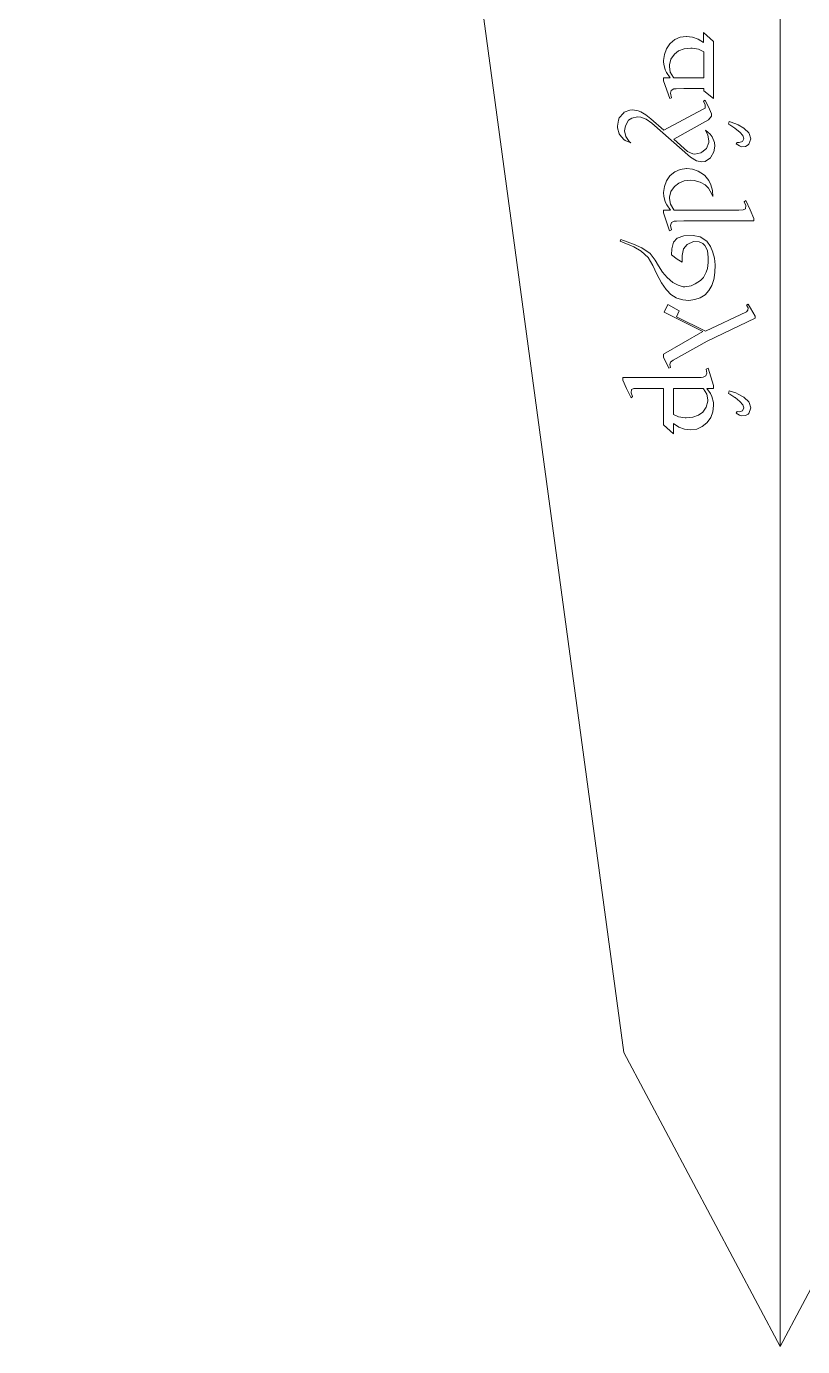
# Model space of a CAD drawing. Header units: inches. Extents: x -25.4 to 25.4, y -23 to 23.1.
# Drawn here: x 2.28 to 6.95, y -16.82 to -8.89 of the extents above; entities that cross this region are included whole.
import ezdxf

# ---------------------------------------------------------------- set-up
doc = ezdxf.new("R2010")
doc.units = ezdxf.units.IN
doc.header["$MEASUREMENT"] = 0
doc.layers.add('cut', color=6, linetype='Continuous', lineweight=0)
doc.layers.add('etch', color=1, linetype='Continuous', lineweight=0)

msp = doc.modelspace()

# ---------------------------------------------------------------- linework, layer by layer
at = {"layer": 'cut', "color": 6, "lineweight": 9, "true_color": 0xff00ff}
for points in [[(6.8104, 15.3701), (6.8104, 15.3701), (6.8104, -16.8207), (6.8104, -16.8207)], [(2.2822, 11.4337), (2.2822, 11.4337), (5.8715, -15.0549), (5.8715, -15.0549)], [(6.8104, -16.8207), (6.8104, -16.8207), (5.8715, -15.0549), (5.8715, -15.0549)], [(6.8104, -16.8207), (6.8104, -16.8207), (7.7494, -15.0549), (7.7494, -15.0549)]]:
    msp.add_open_spline(points, degree=3, dxfattribs=at)
at = {"layer": 'etch', "color": 1, "lineweight": 9, "true_color": 0xff0000}
for points in [[(6.2096, -8.9569), (6.2096, -8.9569), (6.1777, -8.971), (6.1777, -8.971)], [(6.2463, -8.9522), (6.2463, -8.9522), (6.2096, -8.9569), (6.2096, -8.9569)], [(6.2472, -8.9522), (6.2472, -8.9522), (6.2463, -8.9522), (6.2463, -8.9522)], [(6.2839, -8.9569), (6.2839, -8.9569), (6.2472, -8.9522), (6.2472, -8.9522)], [(6.3177, -8.9691), (6.3177, -8.9691), (6.2839, -8.9569), (6.2839, -8.9569)], [(6.4098, -8.9823), (6.4098, -8.9823), (6.3497, -8.9297), (6.3497, -8.9297)], [(6.3497, -8.9297), (6.3497, -8.9297), (6.3497, -8.9898), (6.3497, -8.9898)], [(6.1269, -9.0265), (6.1269, -9.0265), (6.1147, -9.0603), (6.1147, -9.0603)], [(6.1485, -8.9964), (6.1485, -8.9964), (6.1269, -9.0265), (6.1269, -9.0265)], [(6.1495, -8.9955), (6.1495, -8.9955), (6.1485, -8.9964), (6.1485, -8.9964)], [(6.1777, -8.971), (6.1777, -8.971), (6.1495, -8.9955), (6.1495, -8.9955)], [(6.2002, -9.0396), (6.2002, -9.0396), (6.2341, -9.0274), (6.2341, -9.0274)], [(6.2341, -9.0274), (6.2341, -9.0274), (6.2735, -9.0236), (6.2735, -9.0236)], [(6.2735, -9.0236), (6.2735, -9.0236), (6.282, -9.0236), (6.282, -9.0236)], [(6.282, -9.0236), (6.282, -9.0236), (6.3205, -9.0302), (6.3205, -9.0302)], [(6.3497, -8.9898), (6.3497, -8.9898), (6.3177, -8.9691), (6.3177, -8.9691)], [(6.3205, -9.0302), (6.3205, -9.0302), (6.3515, -9.0453), (6.3515, -9.0453)], [(6.4107, -9.3253), (6.4107, -9.3253), (6.4098, -8.9823), (6.4098, -8.9823)], [(6.1147, -9.0603), (6.1147, -9.0603), (6.11, -9.097), (6.11, -9.097)], [(6.11, -9.097), (6.11, -9.097), (6.11, -9.1045), (6.11, -9.1045)], [(6.11, -9.1045), (6.11, -9.1045), (6.1109, -9.1186), (6.1109, -9.1186)], [(6.1448, -9.1242), (6.1448, -9.1242), (6.1532, -9.0894), (6.1532, -9.0894)], [(6.1532, -9.0894), (6.1532, -9.0894), (6.1749, -9.0594), (6.1749, -9.0594)], [(6.1749, -9.0594), (6.1749, -9.0594), (6.2002, -9.0396), (6.2002, -9.0396)], [(6.3515, -9.0453), (6.3515, -9.0453), (6.3515, -9.2022), (6.3515, -9.2022)], [(6.1109, -9.1186), (6.1109, -9.1186), (6.1203, -9.1533), (6.1203, -9.1533)], [(6.1203, -9.1533), (6.1203, -9.1533), (6.1279, -9.1693), (6.1279, -9.1693)], [(6.1279, -9.1693), (6.1279, -9.1693), (6.1504, -9.2013), (6.1504, -9.2013)], [(6.1448, -9.1327), (6.1448, -9.1327), (6.1448, -9.1242), (6.1448, -9.1242)], [(6.1504, -9.1665), (6.1504, -9.1665), (6.1448, -9.1327), (6.1448, -9.1327)], [(6.1701, -9.1994), (6.1701, -9.1994), (6.1504, -9.1665), (6.1504, -9.1665)], [(6.1504, -9.2013), (6.1504, -9.2013), (6.11, -9.2013), (6.11, -9.2013)], [(6.11, -9.2013), (6.11, -9.2013), (6.11, -9.2191), (6.11, -9.2191)], [(6.11, -9.2191), (6.11, -9.2191), (6.1467, -9.3253), (6.1467, -9.3253)], [(6.1561, -9.2765), (6.1561, -9.2765), (6.172, -9.268), (6.172, -9.268)], [(6.172, -9.2022), (6.172, -9.2022), (6.1701, -9.1994), (6.1701, -9.1994)], [(6.3515, -9.2022), (6.3515, -9.2022), (6.172, -9.2022), (6.172, -9.2022)], [(6.172, -9.268), (6.172, -9.268), (6.1852, -9.2671), (6.1852, -9.2671)], [(6.1852, -9.2671), (6.1852, -9.2671), (6.2312, -9.2661), (6.2312, -9.2661)], [(6.2312, -9.2661), (6.2312, -9.2661), (6.3515, -9.2661), (6.3515, -9.2661)], [(6.3515, -9.2661), (6.3515, -9.2661), (6.3515, -9.2793), (6.3515, -9.2793)], [(6.1467, -9.3253), (6.1467, -9.3253), (6.1579, -9.3216), (6.1579, -9.3216)], [(6.1514, -9.2934), (6.1514, -9.2934), (6.1561, -9.2765), (6.1561, -9.2765)], [(6.1579, -9.3216), (6.1579, -9.3216), (6.1514, -9.2934), (6.1514, -9.2934)], [(6.3591, -9.3347), (6.3591, -9.3347), (6.3506, -9.3422), (6.3506, -9.3422)], [(6.3506, -9.3422), (6.3506, -9.3422), (6.3609, -9.3639), (6.3609, -9.3639)], [(6.3515, -9.2793), (6.3515, -9.2793), (6.4107, -9.3253), (6.4107, -9.3253)], [(6.3863, -9.3892), (6.3863, -9.3892), (6.3591, -9.3347), (6.3591, -9.3347)], [(5.8685, -9.4127), (5.8685, -9.4127), (5.844, -9.4409), (5.844, -9.4409)], [(5.8741, -9.408), (5.8741, -9.408), (5.8685, -9.4127), (5.8685, -9.4127)], [(5.907, -9.3949), (5.907, -9.3949), (5.8741, -9.408), (5.8741, -9.408)], [(5.923, -9.393), (5.923, -9.393), (5.907, -9.3949), (5.907, -9.3949)], [(5.9578, -9.3996), (5.9578, -9.3996), (5.923, -9.393), (5.923, -9.393)], [(5.9737, -9.4052), (5.9737, -9.4052), (5.9578, -9.3996), (5.9578, -9.3996)], [(6.0029, -9.4231), (6.0029, -9.4231), (5.9737, -9.4052), (5.9737, -9.4052)], [(6.0339, -9.4475), (6.0339, -9.4475), (6.0029, -9.4231), (6.0029, -9.4231)], [(6.344, -9.3911), (6.344, -9.3911), (6.1109, -9.5161), (6.1109, -9.5161)], [(6.3591, -9.3836), (6.3591, -9.3836), (6.344, -9.3911), (6.344, -9.3911)], [(6.3609, -9.3639), (6.3609, -9.3639), (6.3591, -9.3836), (6.3591, -9.3836)], [(6.3807, -9.4531), (6.3807, -9.4531), (6.3985, -9.4325), (6.3985, -9.4325)], [(6.3985, -9.4174), (6.3985, -9.4174), (6.3863, -9.3892), (6.3863, -9.3892)], [(6.3985, -9.4325), (6.3985, -9.4325), (6.3985, -9.4174), (6.3985, -9.4174)], [(5.8384, -9.455), (5.8384, -9.455), (5.8328, -9.4907), (5.8328, -9.4907)], [(5.8328, -9.4907), (5.8328, -9.4907), (5.8328, -9.502), (5.8328, -9.502)], [(5.8328, -9.502), (5.8328, -9.502), (5.8431, -9.5368), (5.8431, -9.5368)], [(5.844, -9.4409), (5.844, -9.4409), (5.8384, -9.455), (5.8384, -9.455)], [(5.876, -9.5199), (5.876, -9.5199), (5.8816, -9.4898), (5.8816, -9.4898)], [(5.8816, -9.4898), (5.8816, -9.4898), (5.8995, -9.455), (5.8995, -9.455)], [(5.8995, -9.455), (5.8995, -9.455), (5.9202, -9.4437), (5.9202, -9.4437)], [(5.9202, -9.4437), (5.9202, -9.4437), (5.954, -9.4362), (5.954, -9.4362)], [(5.954, -9.4362), (5.954, -9.4362), (5.9728, -9.4381), (5.9728, -9.4381)], [(5.9728, -9.4381), (5.9728, -9.4381), (6.0057, -9.4503), (6.0057, -9.4503)], [(6.0057, -9.4503), (6.0057, -9.4503), (6.0405, -9.4738), (6.0405, -9.4738)], [(6.1109, -9.5161), (6.1109, -9.5161), (6.0339, -9.4475), (6.0339, -9.4475)], [(6.0405, -9.4738), (6.0405, -9.4738), (6.2716, -9.6787), (6.2716, -9.6787)], [(6.172, -9.5697), (6.172, -9.5697), (6.3807, -9.4531), (6.3807, -9.4531)], [(6.5047, -9.4644), (6.5047, -9.4644), (6.501, -9.4804), (6.501, -9.4804)], [(6.501, -9.4804), (6.501, -9.4804), (6.5075, -9.4842), (6.5075, -9.4842)], [(6.5433, -9.4776), (6.5433, -9.4776), (6.5047, -9.4644), (6.5047, -9.4644)], [(6.5075, -9.4842), (6.5075, -9.4842), (6.5386, -9.5039), (6.5386, -9.5039)], [(6.5386, -9.5039), (6.5386, -9.5039), (6.5395, -9.5048), (6.5395, -9.5048)], [(6.5395, -9.5048), (6.5395, -9.5048), (6.5686, -9.5283), (6.5686, -9.5283)], [(6.5592, -9.4842), (6.5592, -9.4842), (6.5433, -9.4776), (6.5433, -9.4776)], [(6.5921, -9.5029), (6.5921, -9.5029), (6.5592, -9.4842), (6.5592, -9.4842)], [(6.5949, -9.5048), (6.5949, -9.5048), (6.5921, -9.5029), (6.5921, -9.5029)], [(6.6213, -9.5311), (6.6213, -9.5311), (6.5949, -9.5048), (6.5949, -9.5048)], [(5.8431, -9.5368), (5.8431, -9.5368), (5.8478, -9.5443), (5.8478, -9.5443)], [(5.8478, -9.5443), (5.8478, -9.5443), (5.8722, -9.5725), (5.8722, -9.5725)], [(5.8722, -9.5725), (5.8722, -9.5725), (5.8798, -9.5781), (5.8798, -9.5781)], [(5.8835, -9.5528), (5.8835, -9.5528), (5.876, -9.5199), (5.876, -9.5199)], [(5.8798, -9.5781), (5.8798, -9.5781), (5.9136, -9.5922), (5.9136, -9.5922)], [(5.9042, -9.5838), (5.9042, -9.5838), (5.8835, -9.5528), (5.8835, -9.5528)], [(5.9136, -9.5922), (5.9136, -9.5922), (5.9042, -9.5838), (5.9042, -9.5838)], [(6.2538, -9.643), (6.2538, -9.643), (6.172, -9.5697), (6.172, -9.5697)], [(6.3901, -9.5396), (6.3901, -9.5396), (6.3628, -9.5161), (6.3628, -9.5161)], [(6.3628, -9.5161), (6.3628, -9.5161), (6.3769, -9.5462), (6.3769, -9.5462)], [(6.3816, -9.5904), (6.3816, -9.5904), (6.3675, -9.6251), (6.3675, -9.6251)], [(6.3769, -9.5462), (6.3769, -9.5462), (6.3825, -9.5791), (6.3825, -9.5791)], [(6.3825, -9.5791), (6.3825, -9.5791), (6.3816, -9.5904), (6.3816, -9.5904)], [(6.4013, -9.5556), (6.4013, -9.5556), (6.3901, -9.5396), (6.3901, -9.5396)], [(6.4154, -9.5894), (6.4154, -9.5894), (6.4013, -9.5556), (6.4013, -9.5556)], [(6.4173, -9.611), (6.4173, -9.611), (6.4154, -9.5894), (6.4154, -9.5894)], [(6.5517, -9.5894), (6.5517, -9.5894), (6.5461, -9.5979), (6.5461, -9.5979)], [(6.5639, -9.5894), (6.5639, -9.5894), (6.5517, -9.5894), (6.5517, -9.5894)], [(6.5846, -9.5838), (6.5846, -9.5838), (6.5639, -9.5894), (6.5639, -9.5894)], [(6.5686, -9.5283), (6.5686, -9.5283), (6.5855, -9.5471), (6.5855, -9.5471)], [(6.5921, -9.5669), (6.5921, -9.5669), (6.5846, -9.5838), (6.5846, -9.5838)], [(6.5855, -9.5471), (6.5855, -9.5471), (6.5921, -9.5669), (6.5921, -9.5669)], [(6.6241, -9.5349), (6.6241, -9.5349), (6.6213, -9.5311), (6.6213, -9.5311)], [(6.6213, -9.5997), (6.6213, -9.5997), (6.6335, -9.5669), (6.6335, -9.5669)], [(6.6335, -9.5669), (6.6335, -9.5669), (6.6241, -9.5349), (6.6241, -9.5349)], [(6.2867, -9.658), (6.2867, -9.658), (6.2538, -9.643), (6.2538, -9.643)], [(6.298, -9.659), (6.298, -9.659), (6.2867, -9.658), (6.2867, -9.658)], [(6.3337, -9.6514), (6.3337, -9.6514), (6.298, -9.659), (6.298, -9.659)], [(6.3393, -9.6486), (6.3393, -9.6486), (6.3337, -9.6514), (6.3337, -9.6514)], [(6.3675, -9.6251), (6.3675, -9.6251), (6.3393, -9.6486), (6.3393, -9.6486)], [(6.3938, -9.6787), (6.3938, -9.6787), (6.4117, -9.6458), (6.4117, -9.6458)], [(6.4117, -9.6458), (6.4117, -9.6458), (6.4173, -9.611), (6.4173, -9.611)], [(6.5461, -9.5979), (6.5461, -9.5979), (6.5555, -9.6044), (6.5555, -9.6044)], [(6.5555, -9.6044), (6.5555, -9.6044), (6.5658, -9.6101), (6.5658, -9.6101)], [(6.5658, -9.6101), (6.5658, -9.6101), (6.578, -9.6157), (6.578, -9.6157)], [(6.578, -9.6157), (6.578, -9.6157), (6.6025, -9.6129), (6.6025, -9.6129)], [(6.6025, -9.6129), (6.6025, -9.6129), (6.6175, -9.6035), (6.6175, -9.6035)], [(6.6175, -9.6035), (6.6175, -9.6035), (6.6213, -9.5997), (6.6213, -9.5997)], [(6.2106, -9.7511), (6.2106, -9.7511), (6.1777, -9.7652), (6.1777, -9.7652)], [(6.2472, -9.7454), (6.2472, -9.7454), (6.2106, -9.7511), (6.2106, -9.7511)], [(6.2491, -9.7454), (6.2491, -9.7454), (6.2472, -9.7454), (6.2472, -9.7454)], [(6.2848, -9.7492), (6.2848, -9.7492), (6.2491, -9.7454), (6.2491, -9.7454)], [(6.2716, -9.6787), (6.2716, -9.6787), (6.3074, -9.6994), (6.3074, -9.6994)], [(6.3186, -9.7614), (6.3186, -9.7614), (6.2848, -9.7492), (6.2848, -9.7492)], [(6.3074, -9.6994), (6.3074, -9.6994), (6.3393, -9.7059), (6.3393, -9.7059)], [(6.3393, -9.7059), (6.3393, -9.7059), (6.36, -9.7031), (6.36, -9.7031)], [(6.36, -9.7031), (6.36, -9.7031), (6.391, -9.6824), (6.391, -9.6824)], [(6.391, -9.6824), (6.391, -9.6824), (6.3938, -9.6787), (6.3938, -9.6787)], [(6.1269, -9.8197), (6.1269, -9.8197), (6.1147, -9.8535), (6.1147, -9.8535)], [(6.1485, -9.7905), (6.1485, -9.7905), (6.1269, -9.8197), (6.1269, -9.8197)], [(6.1495, -9.7886), (6.1495, -9.7886), (6.1485, -9.7905), (6.1485, -9.7905)], [(6.1777, -9.7652), (6.1777, -9.7652), (6.1495, -9.7886), (6.1495, -9.7886)], [(6.2012, -9.8338), (6.2012, -9.8338), (6.2341, -9.8206), (6.2341, -9.8206)], [(6.2341, -9.8206), (6.2341, -9.8206), (6.2735, -9.8168), (6.2735, -9.8168)], [(6.2735, -9.8168), (6.2735, -9.8168), (6.2942, -9.8178), (6.2942, -9.8178)], [(6.2942, -9.8178), (6.2942, -9.8178), (6.3309, -9.8272), (6.3309, -9.8272)], [(6.3497, -9.7821), (6.3497, -9.7821), (6.3186, -9.7614), (6.3186, -9.7614)], [(6.3309, -9.8272), (6.3309, -9.8272), (6.36, -9.8441), (6.36, -9.8441)], [(6.3572, -9.7886), (6.3572, -9.7886), (6.3497, -9.7821), (6.3497, -9.7821)], [(6.3816, -9.8178), (6.3816, -9.8178), (6.3572, -9.7886), (6.3572, -9.7886)], [(6.3948, -9.8441), (6.3948, -9.8441), (6.3816, -9.8178), (6.3816, -9.8178)], [(6.1147, -9.8535), (6.1147, -9.8535), (6.11, -9.8901), (6.11, -9.8901)], [(6.11, -9.8901), (6.11, -9.8901), (6.11, -9.892), (6.11, -9.892)], [(6.11, -9.892), (6.11, -9.892), (6.1109, -9.9118), (6.1109, -9.9118)], [(6.1448, -9.9183), (6.1448, -9.9183), (6.1542, -9.8836), (6.1542, -9.8836)], [(6.1542, -9.8836), (6.1542, -9.8836), (6.1749, -9.8535), (6.1749, -9.8535)], [(6.1749, -9.8535), (6.1749, -9.8535), (6.2012, -9.8338), (6.2012, -9.8338)], [(6.36, -9.8441), (6.36, -9.8441), (6.3797, -9.8648), (6.3797, -9.8648)], [(6.3797, -9.8648), (6.3797, -9.8648), (6.4004, -9.8995), (6.4004, -9.8995)], [(6.4042, -9.8779), (6.4042, -9.8779), (6.3948, -9.8441), (6.3948, -9.8441)], [(6.4004, -9.8995), (6.4004, -9.8995), (6.407, -9.9136), (6.407, -9.9136)], [(6.407, -9.9136), (6.407, -9.9136), (6.4042, -9.8779), (6.4042, -9.8779)], [(6.1109, -9.9118), (6.1109, -9.9118), (6.1203, -9.9465), (6.1203, -9.9465)], [(6.1203, -9.9465), (6.1203, -9.9465), (6.1288, -9.9644), (6.1288, -9.9644)], [(6.1288, -9.9644), (6.1288, -9.9644), (6.1514, -9.9954), (6.1514, -9.9954)], [(6.1448, -9.9259), (6.1448, -9.9259), (6.1448, -9.9183), (6.1448, -9.9183)], [(6.1448, -9.9268), (6.1448, -9.9268), (6.1448, -9.9259), (6.1448, -9.9259)], [(6.1514, -9.9606), (6.1514, -9.9606), (6.1448, -9.9268), (6.1448, -9.9268)], [(6.1711, -9.9935), (6.1711, -9.9935), (6.1514, -9.9606), (6.1514, -9.9606)], [(6.6025, -9.9879), (6.6025, -9.9879), (6.5874, -9.9935), (6.5874, -9.9935)], [(6.6034, -9.939), (6.6034, -9.939), (6.5949, -9.9465), (6.5949, -9.9465)], [(6.5949, -9.9465), (6.5949, -9.9465), (6.6043, -9.9681), (6.6043, -9.9681)], [(6.6043, -9.9681), (6.6043, -9.9681), (6.6025, -9.9879), (6.6025, -9.9879)], [(6.6307, -9.9945), (6.6307, -9.9945), (6.6034, -9.939), (6.6034, -9.939)], [(6.1514, -9.9954), (6.1514, -9.9954), (6.11, -9.9954), (6.11, -9.9954)], [(6.11, -9.9954), (6.11, -9.9954), (6.11, -10.0123), (6.11, -10.0123)], [(6.11, -10.0123), (6.11, -10.0123), (6.1457, -10.1195), (6.1457, -10.1195)], [(6.157, -10.0706), (6.157, -10.0706), (6.173, -10.0612), (6.173, -10.0612)], [(6.173, -9.9954), (6.173, -9.9954), (6.1711, -9.9935), (6.1711, -9.9935)], [(6.562, -9.9954), (6.562, -9.9954), (6.173, -9.9954), (6.173, -9.9954)], [(6.173, -10.0612), (6.173, -10.0612), (6.188, -10.0612), (6.188, -10.0612)], [(6.188, -10.0612), (6.188, -10.0612), (6.2322, -10.0602), (6.2322, -10.0602)], [(6.2322, -10.0602), (6.2322, -10.0602), (6.6532, -10.0602), (6.6532, -10.0602)], [(6.5874, -9.9935), (6.5874, -9.9935), (6.562, -9.9954), (6.562, -9.9954)], [(6.6532, -10.0452), (6.6532, -10.0452), (6.6307, -9.9945), (6.6307, -9.9945)], [(6.6532, -10.0602), (6.6532, -10.0602), (6.6532, -10.0452), (6.6532, -10.0452)], [(6.1457, -10.1195), (6.1457, -10.1195), (6.157, -10.1148), (6.157, -10.1148)], [(6.1514, -10.0875), (6.1514, -10.0875), (6.157, -10.0706), (6.157, -10.0706)], [(6.157, -10.1148), (6.157, -10.1148), (6.1514, -10.0875), (6.1514, -10.0875)], [(6.2886, -10.1476), (6.2886, -10.1476), (6.2312, -10.1495), (6.2312, -10.1495)], [(6.3309, -10.157), (6.3309, -10.157), (6.2886, -10.1476), (6.2886, -10.1476)], [(5.8525, -10.173), (5.8525, -10.173), (5.8497, -10.1824), (5.8497, -10.1824)], [(5.8497, -10.1824), (5.8497, -10.1824), (5.9314, -10.2163), (5.9314, -10.2163)], [(5.9296, -10.1993), (5.9296, -10.1993), (5.8525, -10.173), (5.8525, -10.173)], [(5.9803, -10.2219), (5.9803, -10.2219), (5.9296, -10.1993), (5.9296, -10.1993)], [(5.9314, -10.2163), (5.9314, -10.2163), (5.9747, -10.2416), (5.9747, -10.2416)], [(6.0292, -10.2557), (6.0292, -10.2557), (5.9803, -10.2219), (5.9803, -10.2219)], [(6.1701, -10.189), (6.1701, -10.189), (6.1598, -10.2275), (6.1598, -10.2275)], [(6.1918, -10.1636), (6.1918, -10.1636), (6.1701, -10.189), (6.1701, -10.189)], [(6.2312, -10.1495), (6.2312, -10.1495), (6.1918, -10.1636), (6.1918, -10.1636)], [(6.2294, -10.2285), (6.2294, -10.2285), (6.2519, -10.2022), (6.2519, -10.2022)], [(6.2519, -10.2022), (6.2519, -10.2022), (6.2904, -10.1843), (6.2904, -10.1843)], [(6.2904, -10.1843), (6.2904, -10.1843), (6.3243, -10.1862), (6.3243, -10.1862)], [(6.3243, -10.1862), (6.3243, -10.1862), (6.3468, -10.1965), (6.3468, -10.1965)], [(6.3694, -10.1824), (6.3694, -10.1824), (6.3309, -10.157), (6.3309, -10.157)], [(6.3468, -10.1965), (6.3468, -10.1965), (6.3572, -10.2087), (6.3572, -10.2087)], [(6.3572, -10.2087), (6.3572, -10.2087), (6.3684, -10.2257), (6.3684, -10.2257)], [(6.3684, -10.2257), (6.3684, -10.2257), (6.3741, -10.2407), (6.3741, -10.2407)], [(6.391, -10.2153), (6.391, -10.2153), (6.3694, -10.1824), (6.3694, -10.1824)], [(6.406, -10.2482), (6.406, -10.2482), (6.391, -10.2153), (6.391, -10.2153)], [(5.9747, -10.2416), (5.9747, -10.2416), (6.017, -10.2802), (6.017, -10.2802)], [(6.017, -10.2802), (6.017, -10.2802), (6.0452, -10.3281), (6.0452, -10.3281)], [(6.0602, -10.2961), (6.0602, -10.2961), (6.0292, -10.2557), (6.0292, -10.2557)], [(6.0799, -10.3309), (6.0799, -10.3309), (6.0602, -10.2961), (6.0602, -10.2961)], [(6.1598, -10.2275), (6.1598, -10.2275), (6.1579, -10.2642), (6.1579, -10.2642)], [(6.1579, -10.2642), (6.1579, -10.2642), (6.1918, -10.2896), (6.1918, -10.2896)], [(6.1918, -10.2896), (6.1918, -10.2896), (6.2209, -10.3074), (6.2209, -10.3074)], [(6.2209, -10.2679), (6.2209, -10.2679), (6.2294, -10.2285), (6.2294, -10.2285)], [(6.2209, -10.3074), (6.2209, -10.3074), (6.2209, -10.2679), (6.2209, -10.2679)], [(6.3741, -10.2407), (6.3741, -10.2407), (6.3788, -10.2783), (6.3788, -10.2783)], [(6.3788, -10.2783), (6.3788, -10.2783), (6.3778, -10.3102), (6.3778, -10.3102)], [(6.407, -10.251), (6.407, -10.251), (6.406, -10.2482), (6.406, -10.2482)], [(6.4154, -10.2849), (6.4154, -10.2849), (6.407, -10.251), (6.407, -10.251)], [(6.4192, -10.3243), (6.4192, -10.3243), (6.4154, -10.2849), (6.4154, -10.2849)], [(6.0452, -10.3281), (6.0452, -10.3281), (6.0696, -10.3807), (6.0696, -10.3807)], [(6.0696, -10.3807), (6.0696, -10.3807), (6.0978, -10.4315), (6.0978, -10.4315)], [(6.1044, -10.3676), (6.1044, -10.3676), (6.0799, -10.3309), (6.0799, -10.3309)], [(6.1326, -10.4014), (6.1326, -10.4014), (6.1044, -10.3676), (6.1044, -10.3676)], [(6.3666, -10.3676), (6.3666, -10.3676), (6.3497, -10.3995), (6.3497, -10.3995)], [(6.3731, -10.3469), (6.3731, -10.3469), (6.3666, -10.3676), (6.3666, -10.3676)], [(6.3778, -10.3102), (6.3778, -10.3102), (6.3731, -10.3469), (6.3731, -10.3469)], [(6.4136, -10.4033), (6.4136, -10.4033), (6.4183, -10.3676), (6.4183, -10.3676)], [(6.4183, -10.3676), (6.4183, -10.3676), (6.4192, -10.3272), (6.4192, -10.3272)], [(6.4192, -10.3272), (6.4192, -10.3272), (6.4192, -10.3243), (6.4192, -10.3243)], [(6.0978, -10.4315), (6.0978, -10.4315), (6.126, -10.4728), (6.126, -10.4728)], [(6.1655, -10.4296), (6.1655, -10.4296), (6.1326, -10.4014), (6.1326, -10.4014)], [(6.1974, -10.4474), (6.1974, -10.4474), (6.1655, -10.4296), (6.1655, -10.4296)], [(6.2275, -10.4559), (6.2275, -10.4559), (6.1974, -10.4474), (6.1974, -10.4474)], [(6.2369, -10.4559), (6.2369, -10.4559), (6.2275, -10.4559), (6.2275, -10.4559)], [(6.2754, -10.4503), (6.2754, -10.4503), (6.2369, -10.4559), (6.2369, -10.4559)], [(6.3008, -10.439), (6.3008, -10.439), (6.2754, -10.4503), (6.2754, -10.4503)], [(6.3318, -10.4183), (6.3318, -10.4183), (6.3008, -10.439), (6.3008, -10.439)], [(6.3497, -10.3995), (6.3497, -10.3995), (6.3318, -10.4183), (6.3318, -10.4183)], [(6.3825, -10.4785), (6.3825, -10.4785), (6.4004, -10.4493), (6.4004, -10.4493)], [(6.4004, -10.4493), (6.4004, -10.4493), (6.4117, -10.4127), (6.4117, -10.4127)], [(6.4117, -10.4127), (6.4117, -10.4127), (6.4136, -10.4033), (6.4136, -10.4033)], [(6.126, -10.4728), (6.126, -10.4728), (6.1288, -10.4766), (6.1288, -10.4766)], [(6.1288, -10.4766), (6.1288, -10.4766), (6.1542, -10.5029), (6.1542, -10.5029)], [(6.1542, -10.5029), (6.1542, -10.5029), (6.1861, -10.5217), (6.1861, -10.5217)], [(6.1861, -10.5217), (6.1861, -10.5217), (6.1889, -10.5236), (6.1889, -10.5236)], [(6.1889, -10.5236), (6.1889, -10.5236), (6.2256, -10.5339), (6.2256, -10.5339)], [(6.2256, -10.5339), (6.2256, -10.5339), (6.2623, -10.5377), (6.2623, -10.5377)], [(6.2623, -10.5377), (6.2623, -10.5377), (6.298, -10.533), (6.298, -10.533)], [(6.298, -10.533), (6.298, -10.533), (6.329, -10.5226), (6.329, -10.5226)], [(6.329, -10.5226), (6.329, -10.5226), (6.3591, -10.5048), (6.3591, -10.5048)], [(6.3591, -10.5048), (6.3591, -10.5048), (6.3825, -10.4785), (6.3825, -10.4785)], [(6.1354, -10.563), (6.1354, -10.563), (6.1128, -10.6081), (6.1128, -10.6081)], [(6.1128, -10.6081), (6.1128, -10.6081), (6.3468, -10.7247), (6.3468, -10.7247)], [(6.203, -10.6016), (6.203, -10.6016), (6.1354, -10.563), (6.1354, -10.563)], [(6.188, -10.6363), (6.188, -10.6363), (6.203, -10.6016), (6.203, -10.6016)], [(6.6081, -10.6063), (6.6081, -10.6063), (6.3628, -10.7219), (6.3628, -10.7219)], [(6.6166, -10.5969), (6.6166, -10.5969), (6.6081, -10.6063), (6.6081, -10.6063)], [(6.6175, -10.5612), (6.6175, -10.5612), (6.609, -10.5668), (6.609, -10.5668)], [(6.609, -10.5668), (6.609, -10.5668), (6.6184, -10.5828), (6.6184, -10.5828)], [(6.6184, -10.5828), (6.6184, -10.5828), (6.6166, -10.5969), (6.6166, -10.5969)], [(6.6598, -10.6335), (6.6598, -10.6335), (6.6175, -10.5612), (6.6175, -10.5612)], [(6.3628, -10.7219), (6.3628, -10.7219), (6.188, -10.6363), (6.188, -10.6363)], [(6.3713, -10.783), (6.3713, -10.783), (6.6598, -10.6439), (6.6598, -10.6439)], [(6.6598, -10.6439), (6.6598, -10.6439), (6.6598, -10.6335), (6.6598, -10.6335)], [(6.3468, -10.7247), (6.3468, -10.7247), (6.11, -10.861), (6.11, -10.861)], [(6.11, -10.861), (6.11, -10.861), (6.11, -10.8779), (6.11, -10.8779)], [(6.1683, -10.8976), (6.1683, -10.8976), (6.3713, -10.783), (6.3713, -10.783)], [(6.11, -10.8779), (6.11, -10.8779), (6.142, -10.9446), (6.142, -10.9446)], [(6.1467, -10.922), (6.1467, -10.922), (6.1514, -10.9098), (6.1514, -10.9098)], [(6.1514, -10.9418), (6.1514, -10.9418), (6.1467, -10.922), (6.1467, -10.922)], [(6.1514, -10.9098), (6.1514, -10.9098), (6.1683, -10.8976), (6.1683, -10.8976)], [(6.2886, -11.0019), (6.2886, -11.0019), (5.8657, -11.0019), (5.8657, -11.0019)], [(5.8657, -11.0019), (5.8657, -11.0019), (5.8657, -11.017), (5.8657, -11.017)], [(5.8657, -11.017), (5.8657, -11.017), (5.8882, -11.0668), (5.8882, -11.0668)], [(6.142, -10.9446), (6.142, -10.9446), (6.1514, -10.9418), (6.1514, -10.9418)], [(6.3356, -11.001), (6.3356, -11.001), (6.2886, -11.0019), (6.2886, -11.0019)], [(6.3487, -11), (6.3487, -11), (6.3356, -11.001), (6.3356, -11.001)], [(6.3647, -10.9906), (6.3647, -10.9906), (6.3487, -11), (6.3487, -11)], [(6.3694, -10.9747), (6.3694, -10.9747), (6.3647, -10.9906), (6.3647, -10.9906)], [(6.3778, -10.9455), (6.3778, -10.9455), (6.3656, -10.9502), (6.3656, -10.9502)], [(6.3656, -10.9502), (6.3656, -10.9502), (6.3694, -10.9747), (6.3694, -10.9747)], [(6.4107, -11.0489), (6.4107, -11.0489), (6.3778, -10.9455), (6.3778, -10.9455)], [(5.8882, -11.0668), (5.8882, -11.0668), (5.9155, -11.1222), (5.9155, -11.1222)], [(5.9145, -11.0931), (5.9145, -11.0931), (5.9164, -11.0734), (5.9164, -11.0734)], [(5.9239, -11.1147), (5.9239, -11.1147), (5.9145, -11.0931), (5.9145, -11.0931)], [(5.9164, -11.0734), (5.9164, -11.0734), (5.9314, -11.0668), (5.9314, -11.0668)], [(5.9314, -11.0668), (5.9314, -11.0668), (5.9568, -11.0668), (5.9568, -11.0668)], [(5.9568, -11.0668), (5.9568, -11.0668), (6.11, -11.0668), (6.11, -11.0668)], [(6.11, -11.0668), (6.11, -11.0668), (6.11, -11.2857), (6.11, -11.2857)], [(6.1692, -11.2237), (6.1692, -11.2237), (6.1692, -11.0668), (6.1692, -11.0668)], [(6.1692, -11.0668), (6.1692, -11.0668), (6.3478, -11.0668), (6.3478, -11.0668)], [(6.3478, -11.0668), (6.3478, -11.0668), (6.3497, -11.0687), (6.3497, -11.0687)], [(6.3497, -11.0687), (6.3497, -11.0687), (6.3694, -11.1015), (6.3694, -11.1015)], [(6.3694, -11.0668), (6.3694, -11.0668), (6.4107, -11.0668), (6.4107, -11.0668)], [(6.3919, -11.0978), (6.3919, -11.0978), (6.3694, -11.0668), (6.3694, -11.0668)], [(6.4004, -11.1156), (6.4004, -11.1156), (6.3919, -11.0978), (6.3919, -11.0978)], [(6.4107, -11.0668), (6.4107, -11.0668), (6.4107, -11.0489), (6.4107, -11.0489)], [(6.5047, -11.0809), (6.5047, -11.0809), (6.501, -11.0978), (6.501, -11.0978)], [(6.501, -11.0978), (6.501, -11.0978), (6.5075, -11.1006), (6.5075, -11.1006)], [(6.5433, -11.094), (6.5433, -11.094), (6.5047, -11.0809), (6.5047, -11.0809)], [(6.5592, -11.1006), (6.5592, -11.1006), (6.5433, -11.094), (6.5433, -11.094)], [(5.9155, -11.1222), (5.9155, -11.1222), (5.9239, -11.1147), (5.9239, -11.1147)], [(6.3666, -11.1786), (6.3666, -11.1786), (6.345, -11.2087), (6.345, -11.2087)], [(6.375, -11.1438), (6.375, -11.1438), (6.3666, -11.1786), (6.3666, -11.1786)], [(6.3694, -11.1015), (6.3694, -11.1015), (6.376, -11.1354), (6.376, -11.1354)], [(6.376, -11.1354), (6.376, -11.1354), (6.375, -11.1438), (6.375, -11.1438)], [(6.4098, -11.1504), (6.4098, -11.1504), (6.4004, -11.1156), (6.4004, -11.1156)], [(6.406, -11.2077), (6.406, -11.2077), (6.4107, -11.1701), (6.4107, -11.1701)], [(6.4107, -11.1701), (6.4107, -11.1701), (6.4098, -11.1504), (6.4098, -11.1504)], [(6.5075, -11.1006), (6.5075, -11.1006), (6.5386, -11.1203), (6.5386, -11.1203)], [(6.5386, -11.1203), (6.5386, -11.1203), (6.5395, -11.1213), (6.5395, -11.1213)], [(6.5395, -11.1213), (6.5395, -11.1213), (6.5686, -11.1448), (6.5686, -11.1448)], [(6.5921, -11.1194), (6.5921, -11.1194), (6.5592, -11.1006), (6.5592, -11.1006)], [(6.5686, -11.1448), (6.5686, -11.1448), (6.5855, -11.1645), (6.5855, -11.1645)], [(6.5855, -11.1645), (6.5855, -11.1645), (6.5921, -11.1833), (6.5921, -11.1833)], [(6.5949, -11.1213), (6.5949, -11.1213), (6.5921, -11.1194), (6.5921, -11.1194)], [(6.6213, -11.1476), (6.6213, -11.1476), (6.5949, -11.1213), (6.5949, -11.1213)], [(6.6241, -11.1514), (6.6241, -11.1514), (6.6213, -11.1476), (6.6213, -11.1476)], [(6.6335, -11.1833), (6.6335, -11.1833), (6.6241, -11.1514), (6.6241, -11.1514)], [(6.2002, -11.2378), (6.2002, -11.2378), (6.1692, -11.2237), (6.1692, -11.2237)], [(6.2388, -11.2435), (6.2388, -11.2435), (6.2002, -11.2378), (6.2002, -11.2378)], [(6.2463, -11.2435), (6.2463, -11.2435), (6.2388, -11.2435), (6.2388, -11.2435)], [(6.2867, -11.2397), (6.2867, -11.2397), (6.2463, -11.2435), (6.2463, -11.2435)], [(6.3196, -11.2275), (6.3196, -11.2275), (6.2867, -11.2397), (6.2867, -11.2397)], [(6.345, -11.2087), (6.345, -11.2087), (6.3196, -11.2275), (6.3196, -11.2275)], [(6.3722, -11.2707), (6.3722, -11.2707), (6.3938, -11.2406), (6.3938, -11.2406)], [(6.3938, -11.2406), (6.3938, -11.2406), (6.406, -11.2077), (6.406, -11.2077)], [(6.5517, -11.2059), (6.5517, -11.2059), (6.5461, -11.2143), (6.5461, -11.2143)], [(6.5461, -11.2143), (6.5461, -11.2143), (6.5555, -11.2209), (6.5555, -11.2209)], [(6.5639, -11.2068), (6.5639, -11.2068), (6.5517, -11.2059), (6.5517, -11.2059)], [(6.5555, -11.2209), (6.5555, -11.2209), (6.5658, -11.2265), (6.5658, -11.2265)], [(6.5846, -11.2002), (6.5846, -11.2002), (6.5639, -11.2068), (6.5639, -11.2068)], [(6.5658, -11.2265), (6.5658, -11.2265), (6.578, -11.2322), (6.578, -11.2322)], [(6.578, -11.2322), (6.578, -11.2322), (6.6025, -11.2294), (6.6025, -11.2294)], [(6.5921, -11.1833), (6.5921, -11.1833), (6.5846, -11.2002), (6.5846, -11.2002)], [(6.6025, -11.2294), (6.6025, -11.2294), (6.6175, -11.2209), (6.6175, -11.2209)], [(6.6175, -11.2209), (6.6175, -11.2209), (6.6213, -11.2162), (6.6213, -11.2162)], [(6.6213, -11.2162), (6.6213, -11.2162), (6.6335, -11.1833), (6.6335, -11.1833)], [(6.11, -11.2857), (6.11, -11.2857), (6.1692, -11.3393), (6.1692, -11.3393)], [(6.1692, -11.2763), (6.1692, -11.2763), (6.1701, -11.2782), (6.1701, -11.2782)], [(6.1692, -11.3393), (6.1692, -11.3393), (6.1692, -11.2763), (6.1692, -11.2763)], [(6.1701, -11.2782), (6.1701, -11.2782), (6.2012, -11.2989), (6.2012, -11.2989)], [(6.2012, -11.2989), (6.2012, -11.2989), (6.235, -11.3121), (6.235, -11.3121)], [(6.235, -11.3121), (6.235, -11.3121), (6.2716, -11.3158), (6.2716, -11.3158)], [(6.2716, -11.3158), (6.2716, -11.3158), (6.2726, -11.3158), (6.2726, -11.3158)], [(6.2726, -11.3158), (6.2726, -11.3158), (6.3092, -11.3111), (6.3092, -11.3111)], [(6.3092, -11.3111), (6.3092, -11.3111), (6.3421, -11.2961), (6.3421, -11.2961)], [(6.3421, -11.2961), (6.3421, -11.2961), (6.3703, -11.2726), (6.3703, -11.2726)], [(6.3703, -11.2726), (6.3703, -11.2726), (6.3722, -11.2707), (6.3722, -11.2707)]]:
    msp.add_open_spline(points, degree=3, dxfattribs=at)

doc.saveas('drawing.dxf')
